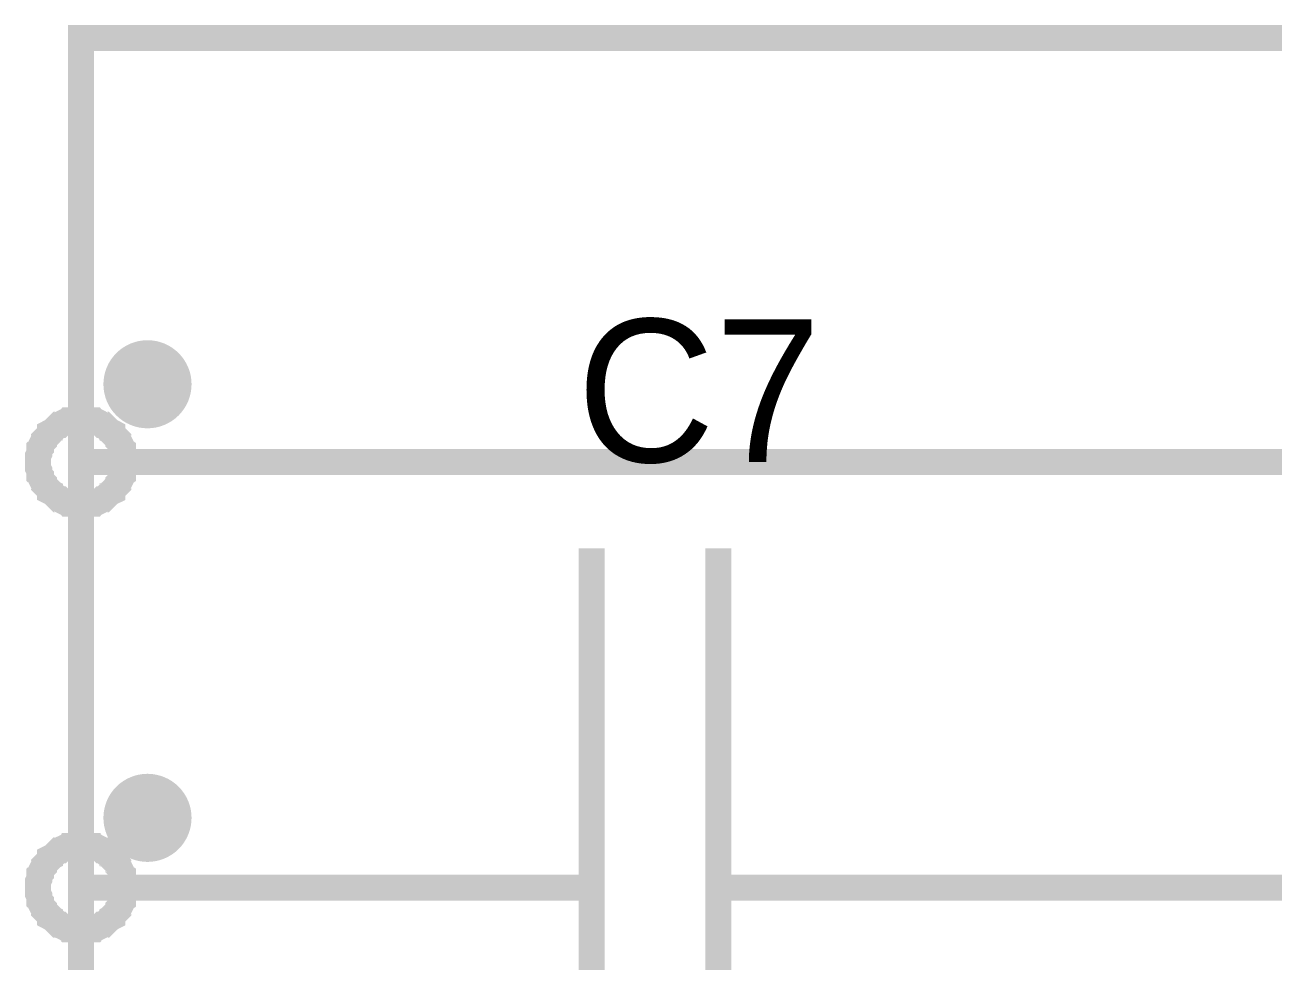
# Model space of a CAD drawing. Extents: x 7 to 406, y 3 to 288.
# Drawn here: x 35.09 to 49.47, y 126.85 to 137.64 of the extents above; entities that cross this region are included whole.
import ezdxf

# ---------------------------------------------------------------- set-up
doc = ezdxf.new("R2010")
doc.units = 0
doc.layers.add('SHEET', color=255, linetype='CONTINUOUS')

msp = doc.modelspace()

# ---------------------------------------------------------------- linework, layer by layer
at = {"layer": 'SHEET', "const_width": 0.3}
for points in [[(57.765, 137.493), (35.736, 137.493), (35.736, 132.603), (35.736, 127.696), (38.687, 127.696)], [(35.239, 132.603), (35.239, 132.62), (35.239, 132.655), (35.239, 132.672), (35.256, 132.706), (35.256, 132.723), (35.256, 132.758), (35.273, 132.775), (35.273, 132.792), (35.29, 132.826), (35.307, 132.843), (35.307, 132.861), (35.324, 132.878), (35.342, 132.895), (35.359, 132.912), (35.376, 132.929), (35.376, 132.946), (35.41, 132.964), (35.427, 132.981), (35.445, 132.998), (35.462, 133.015), (35.479, 133.032), (35.496, 133.032), (35.513, 133.049), (35.548, 133.067), (35.565, 133.067), (35.582, 133.084), (35.616, 133.084), (35.633, 133.084), (35.668, 133.101), (35.685, 133.101), (35.719, 133.101), (35.736, 133.101)], [(35.239, 132.603), (35.239, 132.62), (35.239, 132.655), (35.239, 132.672), (35.256, 132.706), (35.256, 132.723), (35.256, 132.758), (35.273, 132.775), (35.273, 132.792), (35.29, 132.826), (35.307, 132.843), (35.307, 132.861), (35.324, 132.878), (35.342, 132.895), (35.359, 132.912), (35.376, 132.929), (35.376, 132.946), (35.41, 132.964), (35.427, 132.981), (35.445, 132.998), (35.462, 133.015), (35.479, 133.032), (35.496, 133.032), (35.513, 133.049), (35.548, 133.067), (35.565, 133.067), (35.582, 133.084), (35.616, 133.084), (35.633, 133.084), (35.668, 133.101), (35.685, 133.101), (35.719, 133.101), (35.736, 133.101)], [(35.239, 132.603), (35.239, 132.62), (35.239, 132.655), (35.239, 132.672), (35.256, 132.706), (35.256, 132.723), (35.256, 132.758), (35.273, 132.775), (35.273, 132.792), (35.29, 132.826), (35.307, 132.843), (35.307, 132.861), (35.324, 132.878), (35.342, 132.895), (35.359, 132.912), (35.376, 132.929), (35.376, 132.946), (35.41, 132.964), (35.427, 132.981), (35.445, 132.998), (35.462, 133.015), (35.479, 133.032), (35.496, 133.032), (35.513, 133.049), (35.548, 133.067), (35.565, 133.067), (35.582, 133.084), (35.616, 133.084), (35.633, 133.084), (35.668, 133.101), (35.685, 133.101), (35.719, 133.101), (35.736, 133.101)], [(35.239, 132.603), (35.239, 132.62), (35.239, 132.655), (35.239, 132.672), (35.256, 132.706), (35.256, 132.723), (35.256, 132.758), (35.273, 132.775), (35.273, 132.792), (35.29, 132.826), (35.307, 132.843), (35.307, 132.861), (35.324, 132.878), (35.342, 132.895), (35.359, 132.912), (35.376, 132.929), (35.376, 132.946), (35.41, 132.964), (35.427, 132.981), (35.445, 132.998), (35.462, 133.015), (35.479, 133.032), (35.496, 133.032), (35.513, 133.049), (35.548, 133.067), (35.565, 133.067), (35.582, 133.084), (35.616, 133.084), (35.633, 133.084), (35.668, 133.101), (35.685, 133.101), (35.719, 133.101), (35.736, 133.101)], [(35.239, 132.603), (35.239, 132.62), (35.239, 132.655), (35.239, 132.672), (35.256, 132.706), (35.256, 132.723), (35.256, 132.758), (35.273, 132.775), (35.273, 132.792), (35.29, 132.826), (35.307, 132.843), (35.307, 132.861), (35.324, 132.878), (35.342, 132.895), (35.359, 132.912), (35.376, 132.929), (35.376, 132.946), (35.41, 132.964), (35.427, 132.981), (35.445, 132.998), (35.462, 133.015), (35.479, 133.032), (35.496, 133.032), (35.513, 133.049), (35.548, 133.067), (35.565, 133.067), (35.582, 133.084), (35.616, 133.084), (35.633, 133.084), (35.668, 133.101), (35.685, 133.101), (35.719, 133.101), (35.736, 133.101)], [(35.239, 132.603), (35.239, 132.62), (35.239, 132.655), (35.239, 132.672), (35.256, 132.706), (35.256, 132.723), (35.256, 132.758), (35.273, 132.775), (35.273, 132.792), (35.29, 132.826), (35.307, 132.843), (35.307, 132.861), (35.324, 132.878), (35.342, 132.895), (35.359, 132.912), (35.376, 132.929), (35.376, 132.946), (35.41, 132.964), (35.427, 132.981), (35.445, 132.998), (35.462, 133.015), (35.479, 133.032), (35.496, 133.032), (35.513, 133.049), (35.548, 133.067), (35.565, 133.067), (35.582, 133.084), (35.616, 133.084), (35.633, 133.084), (35.668, 133.101), (35.685, 133.101), (35.719, 133.101), (35.736, 133.101)], [(35.239, 132.603), (35.239, 132.62), (35.239, 132.655), (35.239, 132.672), (35.256, 132.706), (35.256, 132.723), (35.256, 132.758), (35.273, 132.775), (35.273, 132.792), (35.29, 132.826), (35.307, 132.843), (35.307, 132.861), (35.324, 132.878), (35.342, 132.895), (35.359, 132.912), (35.376, 132.929), (35.376, 132.946), (35.41, 132.964), (35.427, 132.981), (35.445, 132.998), (35.462, 133.015), (35.479, 133.032), (35.496, 133.032), (35.513, 133.049), (35.548, 133.067), (35.565, 133.067), (35.582, 133.084), (35.616, 133.084), (35.633, 133.084), (35.668, 133.101), (35.685, 133.101), (35.719, 133.101), (35.736, 133.101)], [(35.239, 132.603), (35.239, 132.62), (35.239, 132.655), (35.239, 132.672), (35.256, 132.706), (35.256, 132.723), (35.256, 132.758), (35.273, 132.775), (35.273, 132.792), (35.29, 132.826), (35.307, 132.843), (35.307, 132.861), (35.324, 132.878), (35.342, 132.895), (35.359, 132.912), (35.376, 132.929), (35.376, 132.946), (35.41, 132.964), (35.427, 132.981), (35.445, 132.998), (35.462, 133.015), (35.479, 133.032), (35.496, 133.032), (35.513, 133.049), (35.548, 133.067), (35.565, 133.067), (35.582, 133.084), (35.616, 133.084), (35.633, 133.084), (35.668, 133.101), (35.685, 133.101), (35.719, 133.101), (35.736, 133.101)], [(35.736, 133.101), (35.736, 133.101)], [(35.736, 133.101), (35.753, 133.101), (35.788, 133.101), (35.805, 133.101), (35.839, 133.084), (35.856, 133.084), (35.891, 133.084), (35.908, 133.067), (35.925, 133.067), (35.959, 133.049), (35.976, 133.032), (35.994, 133.032), (36.011, 133.015), (36.028, 132.998), (36.045, 132.981), (36.062, 132.964), (36.097, 132.946), (36.097, 132.929), (36.114, 132.912), (36.131, 132.895), (36.148, 132.878), (36.165, 132.861), (36.165, 132.843), (36.182, 132.826), (36.199, 132.792), (36.199, 132.775), (36.217, 132.758), (36.217, 132.723), (36.217, 132.706), (36.234, 132.672), (36.234, 132.655), (36.234, 132.62), (36.234, 132.603)], [(35.736, 133.101), (35.736, 133.101)], [(35.736, 133.101), (35.753, 133.101), (35.788, 133.101), (35.805, 133.101), (35.839, 133.084), (35.856, 133.084), (35.891, 133.084), (35.908, 133.067), (35.925, 133.067), (35.959, 133.049), (35.976, 133.032), (35.994, 133.032), (36.011, 133.015), (36.028, 132.998), (36.045, 132.981), (36.062, 132.964), (36.097, 132.946), (36.097, 132.929), (36.114, 132.912), (36.131, 132.895), (36.148, 132.878), (36.165, 132.861), (36.165, 132.843), (36.182, 132.826), (36.199, 132.792), (36.199, 132.775), (36.217, 132.758), (36.217, 132.723), (36.217, 132.706), (36.234, 132.672), (36.234, 132.655), (36.234, 132.62), (36.234, 132.603)], [(35.736, 133.101), (35.736, 133.101)], [(35.736, 133.101), (35.753, 133.101), (35.788, 133.101), (35.805, 133.101), (35.839, 133.084), (35.856, 133.084), (35.891, 133.084), (35.908, 133.067), (35.925, 133.067), (35.959, 133.049), (35.976, 133.032), (35.994, 133.032), (36.011, 133.015), (36.028, 132.998), (36.045, 132.981), (36.062, 132.964), (36.097, 132.946), (36.097, 132.929), (36.114, 132.912), (36.131, 132.895), (36.148, 132.878), (36.165, 132.861), (36.165, 132.843), (36.182, 132.826), (36.199, 132.792), (36.199, 132.775), (36.217, 132.758), (36.217, 132.723), (36.217, 132.706), (36.234, 132.672), (36.234, 132.655), (36.234, 132.62), (36.234, 132.603)], [(35.736, 133.101), (35.736, 133.101)], [(35.736, 133.101), (35.753, 133.101), (35.788, 133.101), (35.805, 133.101), (35.839, 133.084), (35.856, 133.084), (35.891, 133.084), (35.908, 133.067), (35.925, 133.067), (35.959, 133.049), (35.976, 133.032), (35.994, 133.032), (36.011, 133.015), (36.028, 132.998), (36.045, 132.981), (36.062, 132.964), (36.097, 132.946), (36.097, 132.929), (36.114, 132.912), (36.131, 132.895), (36.148, 132.878), (36.165, 132.861), (36.165, 132.843), (36.182, 132.826), (36.199, 132.792), (36.199, 132.775), (36.217, 132.758), (36.217, 132.723), (36.217, 132.706), (36.234, 132.672), (36.234, 132.655), (36.234, 132.62), (36.234, 132.603)], [(35.736, 133.101), (35.736, 133.101)], [(35.736, 133.101), (35.753, 133.101), (35.788, 133.101), (35.805, 133.101), (35.839, 133.084), (35.856, 133.084), (35.891, 133.084), (35.908, 133.067), (35.925, 133.067), (35.959, 133.049), (35.976, 133.032), (35.994, 133.032), (36.011, 133.015), (36.028, 132.998), (36.045, 132.981), (36.062, 132.964), (36.097, 132.946), (36.097, 132.929), (36.114, 132.912), (36.131, 132.895), (36.148, 132.878), (36.165, 132.861), (36.165, 132.843), (36.182, 132.826), (36.199, 132.792), (36.199, 132.775), (36.217, 132.758), (36.217, 132.723), (36.217, 132.706), (36.234, 132.672), (36.234, 132.655), (36.234, 132.62), (36.234, 132.603)], [(35.736, 133.101), (35.736, 133.101)], [(35.736, 133.101), (35.753, 133.101), (35.788, 133.101), (35.805, 133.101), (35.839, 133.084), (35.856, 133.084), (35.891, 133.084), (35.908, 133.067), (35.925, 133.067), (35.959, 133.049), (35.976, 133.032), (35.994, 133.032), (36.011, 133.015), (36.028, 132.998), (36.045, 132.981), (36.062, 132.964), (36.097, 132.946), (36.097, 132.929), (36.114, 132.912), (36.131, 132.895), (36.148, 132.878), (36.165, 132.861), (36.165, 132.843), (36.182, 132.826), (36.199, 132.792), (36.199, 132.775), (36.217, 132.758), (36.217, 132.723), (36.217, 132.706), (36.234, 132.672), (36.234, 132.655), (36.234, 132.62), (36.234, 132.603)], [(35.736, 133.101), (35.736, 133.101)], [(35.736, 133.101), (35.753, 133.101), (35.788, 133.101), (35.805, 133.101), (35.839, 133.084), (35.856, 133.084), (35.891, 133.084), (35.908, 133.067), (35.925, 133.067), (35.959, 133.049), (35.976, 133.032), (35.994, 133.032), (36.011, 133.015), (36.028, 132.998), (36.045, 132.981), (36.062, 132.964), (36.097, 132.946), (36.097, 132.929), (36.114, 132.912), (36.131, 132.895), (36.148, 132.878), (36.165, 132.861), (36.165, 132.843), (36.182, 132.826), (36.199, 132.792), (36.199, 132.775), (36.217, 132.758), (36.217, 132.723), (36.217, 132.706), (36.234, 132.672), (36.234, 132.655), (36.234, 132.62), (36.234, 132.603)], [(35.736, 133.101), (35.736, 133.101)], [(35.736, 133.101), (35.753, 133.101), (35.788, 133.101), (35.805, 133.101), (35.839, 133.084), (35.856, 133.084), (35.891, 133.084), (35.908, 133.067), (35.925, 133.067), (35.959, 133.049), (35.976, 133.032), (35.994, 133.032), (36.011, 133.015), (36.028, 132.998), (36.045, 132.981), (36.062, 132.964), (36.097, 132.946), (36.097, 132.929), (36.114, 132.912), (36.131, 132.895), (36.148, 132.878), (36.165, 132.861), (36.165, 132.843), (36.182, 132.826), (36.199, 132.792), (36.199, 132.775), (36.217, 132.758), (36.217, 132.723), (36.217, 132.706), (36.234, 132.672), (36.234, 132.655), (36.234, 132.62), (36.234, 132.603)], [(35.736, 132.106), (35.719, 132.106), (35.685, 132.106), (35.668, 132.106), (35.633, 132.123), (35.616, 132.123), (35.582, 132.123), (35.565, 132.14), (35.548, 132.14), (35.513, 132.157), (35.496, 132.174), (35.479, 132.174), (35.462, 132.191), (35.445, 132.209), (35.427, 132.226), (35.41, 132.243), (35.376, 132.26), (35.376, 132.277), (35.359, 132.294), (35.342, 132.312), (35.324, 132.329), (35.307, 132.346), (35.307, 132.363), (35.29, 132.38), (35.273, 132.414), (35.273, 132.432), (35.256, 132.449), (35.256, 132.483), (35.256, 132.5), (35.239, 132.535), (35.239, 132.552), (35.239, 132.586), (35.239, 132.603)], [(35.239, 132.603), (35.239, 132.603)], [(35.736, 132.106), (35.719, 132.106), (35.685, 132.106), (35.668, 132.106), (35.633, 132.123), (35.616, 132.123), (35.582, 132.123), (35.565, 132.14), (35.548, 132.14), (35.513, 132.157), (35.496, 132.174), (35.479, 132.174), (35.462, 132.191), (35.445, 132.209), (35.427, 132.226), (35.41, 132.243), (35.376, 132.26), (35.376, 132.277), (35.359, 132.294), (35.342, 132.312), (35.324, 132.329), (35.307, 132.346), (35.307, 132.363), (35.29, 132.38), (35.273, 132.414), (35.273, 132.432), (35.256, 132.449), (35.256, 132.483), (35.256, 132.5), (35.239, 132.535), (35.239, 132.552), (35.239, 132.586), (35.239, 132.603)], [(35.239, 132.603), (35.239, 132.603)], [(35.736, 132.106), (35.719, 132.106), (35.685, 132.106), (35.668, 132.106), (35.633, 132.123), (35.616, 132.123), (35.582, 132.123), (35.565, 132.14), (35.548, 132.14), (35.513, 132.157), (35.496, 132.174), (35.479, 132.174), (35.462, 132.191), (35.445, 132.209), (35.427, 132.226), (35.41, 132.243), (35.376, 132.26), (35.376, 132.277), (35.359, 132.294), (35.342, 132.312), (35.324, 132.329), (35.307, 132.346), (35.307, 132.363), (35.29, 132.38), (35.273, 132.414), (35.273, 132.432), (35.256, 132.449), (35.256, 132.483), (35.256, 132.5), (35.239, 132.535), (35.239, 132.552), (35.239, 132.586), (35.239, 132.603)], [(35.239, 132.603), (35.239, 132.603)], [(35.736, 132.106), (35.719, 132.106), (35.685, 132.106), (35.668, 132.106), (35.633, 132.123), (35.616, 132.123), (35.582, 132.123), (35.565, 132.14), (35.548, 132.14), (35.513, 132.157), (35.496, 132.174), (35.479, 132.174), (35.462, 132.191), (35.445, 132.209), (35.427, 132.226), (35.41, 132.243), (35.376, 132.26), (35.376, 132.277), (35.359, 132.294), (35.342, 132.312), (35.324, 132.329), (35.307, 132.346), (35.307, 132.363), (35.29, 132.38), (35.273, 132.414), (35.273, 132.432), (35.256, 132.449), (35.256, 132.483), (35.256, 132.5), (35.239, 132.535), (35.239, 132.552), (35.239, 132.586), (35.239, 132.603)], [(35.239, 132.603), (35.239, 132.603)], [(35.736, 132.106), (35.719, 132.106), (35.685, 132.106), (35.668, 132.106), (35.633, 132.123), (35.616, 132.123), (35.582, 132.123), (35.565, 132.14), (35.548, 132.14), (35.513, 132.157), (35.496, 132.174), (35.479, 132.174), (35.462, 132.191), (35.445, 132.209), (35.427, 132.226), (35.41, 132.243), (35.376, 132.26), (35.376, 132.277), (35.359, 132.294), (35.342, 132.312), (35.324, 132.329), (35.307, 132.346), (35.307, 132.363), (35.29, 132.38), (35.273, 132.414), (35.273, 132.432), (35.256, 132.449), (35.256, 132.483), (35.256, 132.5), (35.239, 132.535), (35.239, 132.552), (35.239, 132.586), (35.239, 132.603)], [(35.239, 132.603), (35.239, 132.603)], [(35.736, 132.106), (35.719, 132.106), (35.685, 132.106), (35.668, 132.106), (35.633, 132.123), (35.616, 132.123), (35.582, 132.123), (35.565, 132.14), (35.548, 132.14), (35.513, 132.157), (35.496, 132.174), (35.479, 132.174), (35.462, 132.191), (35.445, 132.209), (35.427, 132.226), (35.41, 132.243), (35.376, 132.26), (35.376, 132.277), (35.359, 132.294), (35.342, 132.312), (35.324, 132.329), (35.307, 132.346), (35.307, 132.363), (35.29, 132.38), (35.273, 132.414), (35.273, 132.432), (35.256, 132.449), (35.256, 132.483), (35.256, 132.5), (35.239, 132.535), (35.239, 132.552), (35.239, 132.586), (35.239, 132.603)], [(35.239, 132.603), (35.239, 132.603)], [(35.736, 132.106), (35.719, 132.106), (35.685, 132.106), (35.668, 132.106), (35.633, 132.123), (35.616, 132.123), (35.582, 132.123), (35.565, 132.14), (35.548, 132.14), (35.513, 132.157), (35.496, 132.174), (35.479, 132.174), (35.462, 132.191), (35.445, 132.209), (35.427, 132.226), (35.41, 132.243), (35.376, 132.26), (35.376, 132.277), (35.359, 132.294), (35.342, 132.312), (35.324, 132.329), (35.307, 132.346), (35.307, 132.363), (35.29, 132.38), (35.273, 132.414), (35.273, 132.432), (35.256, 132.449), (35.256, 132.483), (35.256, 132.5), (35.239, 132.535), (35.239, 132.552), (35.239, 132.586), (35.239, 132.603)], [(35.239, 132.603), (35.239, 132.603)], [(35.736, 132.106), (35.719, 132.106), (35.685, 132.106), (35.668, 132.106), (35.633, 132.123), (35.616, 132.123), (35.582, 132.123), (35.565, 132.14), (35.548, 132.14), (35.513, 132.157), (35.496, 132.174), (35.479, 132.174), (35.462, 132.191), (35.445, 132.209), (35.427, 132.226), (35.41, 132.243), (35.376, 132.26), (35.376, 132.277), (35.359, 132.294), (35.342, 132.312), (35.324, 132.329), (35.307, 132.346), (35.307, 132.363), (35.29, 132.38), (35.273, 132.414), (35.273, 132.432), (35.256, 132.449), (35.256, 132.483), (35.256, 132.5), (35.239, 132.535), (35.239, 132.552), (35.239, 132.586), (35.239, 132.603)], [(35.239, 132.603), (35.239, 132.603)], [(48.466, 132.603), (35.736, 132.603)], [(36.234, 132.603), (36.234, 132.586), (36.234, 132.552), (36.234, 132.535), (36.217, 132.5), (36.217, 132.483), (36.217, 132.449), (36.199, 132.432), (36.199, 132.414), (36.182, 132.38), (36.165, 132.363), (36.165, 132.346), (36.148, 132.329), (36.131, 132.312), (36.114, 132.294), (36.097, 132.277), (36.097, 132.26), (36.062, 132.243), (36.045, 132.226), (36.028, 132.209), (36.011, 132.191), (35.994, 132.174), (35.976, 132.174), (35.959, 132.157), (35.925, 132.14), (35.908, 132.14), (35.891, 132.123), (35.856, 132.123), (35.839, 132.123), (35.805, 132.106), (35.788, 132.106), (35.753, 132.106), (35.736, 132.106)], [(36.234, 132.603), (36.234, 132.586), (36.234, 132.552), (36.234, 132.535), (36.217, 132.5), (36.217, 132.483), (36.217, 132.449), (36.199, 132.432), (36.199, 132.414), (36.182, 132.38), (36.165, 132.363), (36.165, 132.346), (36.148, 132.329), (36.131, 132.312), (36.114, 132.294), (36.097, 132.277), (36.097, 132.26), (36.062, 132.243), (36.045, 132.226), (36.028, 132.209), (36.011, 132.191), (35.994, 132.174), (35.976, 132.174), (35.959, 132.157), (35.925, 132.14), (35.908, 132.14), (35.891, 132.123), (35.856, 132.123), (35.839, 132.123), (35.805, 132.106), (35.788, 132.106), (35.753, 132.106), (35.736, 132.106)], [(36.234, 132.603), (36.234, 132.586), (36.234, 132.552), (36.234, 132.535), (36.217, 132.5), (36.217, 132.483), (36.217, 132.449), (36.199, 132.432), (36.199, 132.414), (36.182, 132.38), (36.165, 132.363), (36.165, 132.346), (36.148, 132.329), (36.131, 132.312), (36.114, 132.294), (36.097, 132.277), (36.097, 132.26), (36.062, 132.243), (36.045, 132.226), (36.028, 132.209), (36.011, 132.191), (35.994, 132.174), (35.976, 132.174), (35.959, 132.157), (35.925, 132.14), (35.908, 132.14), (35.891, 132.123), (35.856, 132.123), (35.839, 132.123), (35.805, 132.106), (35.788, 132.106), (35.753, 132.106), (35.736, 132.106)], [(36.234, 132.603), (36.234, 132.586), (36.234, 132.552), (36.234, 132.535), (36.217, 132.5), (36.217, 132.483), (36.217, 132.449), (36.199, 132.432), (36.199, 132.414), (36.182, 132.38), (36.165, 132.363), (36.165, 132.346), (36.148, 132.329), (36.131, 132.312), (36.114, 132.294), (36.097, 132.277), (36.097, 132.26), (36.062, 132.243), (36.045, 132.226), (36.028, 132.209), (36.011, 132.191), (35.994, 132.174), (35.976, 132.174), (35.959, 132.157), (35.925, 132.14), (35.908, 132.14), (35.891, 132.123), (35.856, 132.123), (35.839, 132.123), (35.805, 132.106), (35.788, 132.106), (35.753, 132.106), (35.736, 132.106)], [(36.234, 132.603), (36.234, 132.586), (36.234, 132.552), (36.234, 132.535), (36.217, 132.5), (36.217, 132.483), (36.217, 132.449), (36.199, 132.432), (36.199, 132.414), (36.182, 132.38), (36.165, 132.363), (36.165, 132.346), (36.148, 132.329), (36.131, 132.312), (36.114, 132.294), (36.097, 132.277), (36.097, 132.26), (36.062, 132.243), (36.045, 132.226), (36.028, 132.209), (36.011, 132.191), (35.994, 132.174), (35.976, 132.174), (35.959, 132.157), (35.925, 132.14), (35.908, 132.14), (35.891, 132.123), (35.856, 132.123), (35.839, 132.123), (35.805, 132.106), (35.788, 132.106), (35.753, 132.106), (35.736, 132.106)], [(36.234, 132.603), (36.234, 132.586), (36.234, 132.552), (36.234, 132.535), (36.217, 132.5), (36.217, 132.483), (36.217, 132.449), (36.199, 132.432), (36.199, 132.414), (36.182, 132.38), (36.165, 132.363), (36.165, 132.346), (36.148, 132.329), (36.131, 132.312), (36.114, 132.294), (36.097, 132.277), (36.097, 132.26), (36.062, 132.243), (36.045, 132.226), (36.028, 132.209), (36.011, 132.191), (35.994, 132.174), (35.976, 132.174), (35.959, 132.157), (35.925, 132.14), (35.908, 132.14), (35.891, 132.123), (35.856, 132.123), (35.839, 132.123), (35.805, 132.106), (35.788, 132.106), (35.753, 132.106), (35.736, 132.106)], [(36.234, 132.603), (36.234, 132.586), (36.234, 132.552), (36.234, 132.535), (36.217, 132.5), (36.217, 132.483), (36.217, 132.449), (36.199, 132.432), (36.199, 132.414), (36.182, 132.38), (36.165, 132.363), (36.165, 132.346), (36.148, 132.329), (36.131, 132.312), (36.114, 132.294), (36.097, 132.277), (36.097, 132.26), (36.062, 132.243), (36.045, 132.226), (36.028, 132.209), (36.011, 132.191), (35.994, 132.174), (35.976, 132.174), (35.959, 132.157), (35.925, 132.14), (35.908, 132.14), (35.891, 132.123), (35.856, 132.123), (35.839, 132.123), (35.805, 132.106), (35.788, 132.106), (35.753, 132.106), (35.736, 132.106)], [(36.234, 132.603), (36.234, 132.586), (36.234, 132.552), (36.234, 132.535), (36.217, 132.5), (36.217, 132.483), (36.217, 132.449), (36.199, 132.432), (36.199, 132.414), (36.182, 132.38), (36.165, 132.363), (36.165, 132.346), (36.148, 132.329), (36.131, 132.312), (36.114, 132.294), (36.097, 132.277), (36.097, 132.26), (36.062, 132.243), (36.045, 132.226), (36.028, 132.209), (36.011, 132.191), (35.994, 132.174), (35.976, 132.174), (35.959, 132.157), (35.925, 132.14), (35.908, 132.14), (35.891, 132.123), (35.856, 132.123), (35.839, 132.123), (35.805, 132.106), (35.788, 132.106), (35.753, 132.106), (35.736, 132.106)], [(36.234, 132.603), (36.234, 132.603), (36.234, 132.603), (36.234, 132.603), (36.234, 132.603), (36.234, 132.603), (36.234, 132.603), (36.234, 132.603), (36.234, 132.603), (36.234, 132.603), (36.234, 132.603), (36.234, 132.603), (36.234, 132.603), (36.234, 132.603), (36.234, 132.603), (36.234, 132.603), (36.234, 132.603), (36.234, 132.603), (36.234, 132.603), (36.234, 132.603), (36.234, 132.603), (36.234, 132.603), (36.234, 132.603), (36.234, 132.603), (36.234, 132.603), (36.234, 132.603), (36.234, 132.603), (36.234, 132.603), (36.234, 132.603), (36.234, 132.603), (36.234, 132.603), (36.234, 132.603), (36.234, 132.603)], [(36.234, 132.603), (36.234, 132.603)], [(36.234, 132.603), (36.234, 132.603), (36.234, 132.603), (36.234, 132.603), (36.234, 132.603), (36.234, 132.603), (36.234, 132.603), (36.234, 132.603), (36.234, 132.603), (36.234, 132.603), (36.234, 132.603), (36.234, 132.603), (36.234, 132.603), (36.234, 132.603), (36.234, 132.603), (36.234, 132.603), (36.234, 132.603), (36.234, 132.603), (36.234, 132.603), (36.234, 132.603), (36.234, 132.603), (36.234, 132.603), (36.234, 132.603), (36.234, 132.603), (36.234, 132.603), (36.234, 132.603), (36.234, 132.603), (36.234, 132.603), (36.234, 132.603), (36.234, 132.603), (36.234, 132.603), (36.234, 132.603), (36.234, 132.603)], [(36.234, 132.603), (36.234, 132.603)], [(36.234, 132.603), (36.234, 132.603), (36.234, 132.603), (36.234, 132.603), (36.234, 132.603), (36.234, 132.603), (36.234, 132.603), (36.234, 132.603), (36.234, 132.603), (36.234, 132.603), (36.234, 132.603), (36.234, 132.603), (36.234, 132.603), (36.234, 132.603), (36.234, 132.603), (36.234, 132.603), (36.234, 132.603), (36.234, 132.603), (36.234, 132.603), (36.234, 132.603), (36.234, 132.603), (36.234, 132.603), (36.234, 132.603), (36.234, 132.603), (36.234, 132.603), (36.234, 132.603), (36.234, 132.603), (36.234, 132.603), (36.234, 132.603), (36.234, 132.603), (36.234, 132.603), (36.234, 132.603), (36.234, 132.603)], [(36.234, 132.603), (36.234, 132.603)], [(36.234, 132.603), (36.234, 132.603), (36.234, 132.603), (36.234, 132.603), (36.234, 132.603), (36.234, 132.603), (36.234, 132.603), (36.234, 132.603), (36.234, 132.603), (36.234, 132.603), (36.234, 132.603), (36.234, 132.603), (36.234, 132.603), (36.234, 132.603), (36.234, 132.603), (36.234, 132.603), (36.234, 132.603), (36.234, 132.603), (36.234, 132.603), (36.234, 132.603), (36.234, 132.603), (36.234, 132.603), (36.234, 132.603), (36.234, 132.603), (36.234, 132.603), (36.234, 132.603), (36.234, 132.603), (36.234, 132.603), (36.234, 132.603), (36.234, 132.603), (36.234, 132.603), (36.234, 132.603), (36.234, 132.603)], [(36.234, 132.603), (36.234, 132.603)], [(36.234, 132.603), (36.234, 132.603), (36.234, 132.603), (36.234, 132.603), (36.234, 132.603), (36.234, 132.603), (36.234, 132.603), (36.234, 132.603), (36.234, 132.603), (36.234, 132.603), (36.234, 132.603), (36.234, 132.603), (36.234, 132.603), (36.234, 132.603), (36.234, 132.603), (36.234, 132.603), (36.234, 132.603), (36.234, 132.603), (36.234, 132.603), (36.234, 132.603), (36.234, 132.603), (36.234, 132.603), (36.234, 132.603), (36.234, 132.603), (36.234, 132.603), (36.234, 132.603), (36.234, 132.603), (36.234, 132.603), (36.234, 132.603), (36.234, 132.603), (36.234, 132.603), (36.234, 132.603), (36.234, 132.603)], [(36.234, 132.603), (36.234, 132.603)], [(36.234, 132.603), (36.234, 132.603), (36.234, 132.603), (36.234, 132.603), (36.234, 132.603), (36.234, 132.603), (36.234, 132.603), (36.234, 132.603), (36.234, 132.603), (36.234, 132.603), (36.234, 132.603), (36.234, 132.603), (36.234, 132.603), (36.234, 132.603), (36.234, 132.603), (36.234, 132.603), (36.234, 132.603), (36.234, 132.603), (36.234, 132.603), (36.234, 132.603), (36.234, 132.603), (36.234, 132.603), (36.234, 132.603), (36.234, 132.603), (36.234, 132.603), (36.234, 132.603), (36.234, 132.603), (36.234, 132.603), (36.234, 132.603), (36.234, 132.603), (36.234, 132.603), (36.234, 132.603), (36.234, 132.603)], [(36.234, 132.603), (36.234, 132.603)], [(36.234, 132.603), (36.234, 132.603), (36.234, 132.603), (36.234, 132.603), (36.234, 132.603), (36.234, 132.603), (36.234, 132.603), (36.234, 132.603), (36.234, 132.603), (36.234, 132.603), (36.234, 132.603), (36.234, 132.603), (36.234, 132.603), (36.234, 132.603), (36.234, 132.603), (36.234, 132.603), (36.234, 132.603), (36.234, 132.603), (36.234, 132.603), (36.234, 132.603), (36.234, 132.603), (36.234, 132.603), (36.234, 132.603), (36.234, 132.603), (36.234, 132.603), (36.234, 132.603), (36.234, 132.603), (36.234, 132.603), (36.234, 132.603), (36.234, 132.603), (36.234, 132.603), (36.234, 132.603), (36.234, 132.603)], [(36.234, 132.603), (36.234, 132.603)], [(36.234, 132.603), (36.234, 132.603), (36.234, 132.603), (36.234, 132.603), (36.234, 132.603), (36.234, 132.603), (36.234, 132.603), (36.234, 132.603), (36.234, 132.603), (36.234, 132.603), (36.234, 132.603), (36.234, 132.603), (36.234, 132.603), (36.234, 132.603), (36.234, 132.603), (36.234, 132.603), (36.234, 132.603), (36.234, 132.603), (36.234, 132.603), (36.234, 132.603), (36.234, 132.603), (36.234, 132.603), (36.234, 132.603), (36.234, 132.603), (36.234, 132.603), (36.234, 132.603), (36.234, 132.603), (36.234, 132.603), (36.234, 132.603), (36.234, 132.603), (36.234, 132.603), (36.234, 132.603), (36.234, 132.603)], [(36.234, 132.603), (36.234, 132.603)], [(51.4, 132.603), (48.466, 132.603)], [(41.621, 127.696), (41.621, 131.608)], [(43.079, 127.696), (43.079, 131.608)], [(35.239, 127.696), (35.239, 127.713), (35.239, 127.747), (35.239, 127.764), (35.256, 127.799), (35.256, 127.816), (35.256, 127.85), (35.273, 127.867), (35.273, 127.885), (35.29, 127.919), (35.307, 127.936), (35.307, 127.953), (35.324, 127.97), (35.342, 127.988), (35.359, 128.005), (35.376, 128.022), (35.376, 128.039), (35.41, 128.056), (35.427, 128.073), (35.445, 128.09), (35.462, 128.108), (35.479, 128.125), (35.496, 128.125), (35.513, 128.142), (35.548, 128.159), (35.565, 128.159), (35.582, 128.176), (35.616, 128.176), (35.633, 128.176), (35.668, 128.193), (35.685, 128.193), (35.719, 128.193), (35.736, 128.193)], [(35.239, 127.696), (35.239, 127.713), (35.239, 127.747), (35.239, 127.764), (35.256, 127.799), (35.256, 127.816), (35.256, 127.85), (35.273, 127.867), (35.273, 127.885), (35.29, 127.919), (35.307, 127.936), (35.307, 127.953), (35.324, 127.97), (35.342, 127.988), (35.359, 128.005), (35.376, 128.022), (35.376, 128.039), (35.41, 128.056), (35.427, 128.073), (35.445, 128.09), (35.462, 128.108), (35.479, 128.125), (35.496, 128.125), (35.513, 128.142), (35.548, 128.159), (35.565, 128.159), (35.582, 128.176), (35.616, 128.176), (35.633, 128.176), (35.668, 128.193), (35.685, 128.193), (35.719, 128.193), (35.736, 128.193)], [(35.239, 127.696), (35.239, 127.713), (35.239, 127.747), (35.239, 127.764), (35.256, 127.799), (35.256, 127.816), (35.256, 127.85), (35.273, 127.867), (35.273, 127.885), (35.29, 127.919), (35.307, 127.936), (35.307, 127.953), (35.324, 127.97), (35.342, 127.988), (35.359, 128.005), (35.376, 128.022), (35.376, 128.039), (35.41, 128.056), (35.427, 128.073), (35.445, 128.09), (35.462, 128.108), (35.479, 128.125), (35.496, 128.125), (35.513, 128.142), (35.548, 128.159), (35.565, 128.159), (35.582, 128.176), (35.616, 128.176), (35.633, 128.176), (35.668, 128.193), (35.685, 128.193), (35.719, 128.193), (35.736, 128.193)], [(35.239, 127.696), (35.239, 127.713), (35.239, 127.747), (35.239, 127.764), (35.256, 127.799), (35.256, 127.816), (35.256, 127.85), (35.273, 127.867), (35.273, 127.885), (35.29, 127.919), (35.307, 127.936), (35.307, 127.953), (35.324, 127.97), (35.342, 127.988), (35.359, 128.005), (35.376, 128.022), (35.376, 128.039), (35.41, 128.056), (35.427, 128.073), (35.445, 128.09), (35.462, 128.108), (35.479, 128.125), (35.496, 128.125), (35.513, 128.142), (35.548, 128.159), (35.565, 128.159), (35.582, 128.176), (35.616, 128.176), (35.633, 128.176), (35.668, 128.193), (35.685, 128.193), (35.719, 128.193), (35.736, 128.193)], [(35.239, 127.696), (35.239, 127.713), (35.239, 127.747), (35.239, 127.764), (35.256, 127.799), (35.256, 127.816), (35.256, 127.85), (35.273, 127.867), (35.273, 127.885), (35.29, 127.919), (35.307, 127.936), (35.307, 127.953), (35.324, 127.97), (35.342, 127.988), (35.359, 128.005), (35.376, 128.022), (35.376, 128.039), (35.41, 128.056), (35.427, 128.073), (35.445, 128.09), (35.462, 128.108), (35.479, 128.125), (35.496, 128.125), (35.513, 128.142), (35.548, 128.159), (35.565, 128.159), (35.582, 128.176), (35.616, 128.176), (35.633, 128.176), (35.668, 128.193), (35.685, 128.193), (35.719, 128.193), (35.736, 128.193)], [(35.239, 127.696), (35.239, 127.713), (35.239, 127.747), (35.239, 127.764), (35.256, 127.799), (35.256, 127.816), (35.256, 127.85), (35.273, 127.867), (35.273, 127.885), (35.29, 127.919), (35.307, 127.936), (35.307, 127.953), (35.324, 127.97), (35.342, 127.988), (35.359, 128.005), (35.376, 128.022), (35.376, 128.039), (35.41, 128.056), (35.427, 128.073), (35.445, 128.09), (35.462, 128.108), (35.479, 128.125), (35.496, 128.125), (35.513, 128.142), (35.548, 128.159), (35.565, 128.159), (35.582, 128.176), (35.616, 128.176), (35.633, 128.176), (35.668, 128.193), (35.685, 128.193), (35.719, 128.193), (35.736, 128.193)], [(35.239, 127.696), (35.239, 127.713), (35.239, 127.747), (35.239, 127.764), (35.256, 127.799), (35.256, 127.816), (35.256, 127.85), (35.273, 127.867), (35.273, 127.885), (35.29, 127.919), (35.307, 127.936), (35.307, 127.953), (35.324, 127.97), (35.342, 127.988), (35.359, 128.005), (35.376, 128.022), (35.376, 128.039), (35.41, 128.056), (35.427, 128.073), (35.445, 128.09), (35.462, 128.108), (35.479, 128.125), (35.496, 128.125), (35.513, 128.142), (35.548, 128.159), (35.565, 128.159), (35.582, 128.176), (35.616, 128.176), (35.633, 128.176), (35.668, 128.193), (35.685, 128.193), (35.719, 128.193), (35.736, 128.193)], [(35.239, 127.696), (35.239, 127.713), (35.239, 127.747), (35.239, 127.764), (35.256, 127.799), (35.256, 127.816), (35.256, 127.85), (35.273, 127.867), (35.273, 127.885), (35.29, 127.919), (35.307, 127.936), (35.307, 127.953), (35.324, 127.97), (35.342, 127.988), (35.359, 128.005), (35.376, 128.022), (35.376, 128.039), (35.41, 128.056), (35.427, 128.073), (35.445, 128.09), (35.462, 128.108), (35.479, 128.125), (35.496, 128.125), (35.513, 128.142), (35.548, 128.159), (35.565, 128.159), (35.582, 128.176), (35.616, 128.176), (35.633, 128.176), (35.668, 128.193), (35.685, 128.193), (35.719, 128.193), (35.736, 128.193)], [(35.736, 128.193), (35.736, 128.193)], [(35.736, 128.193), (35.753, 128.193), (35.788, 128.193), (35.805, 128.193), (35.839, 128.176), (35.856, 128.176), (35.891, 128.176), (35.908, 128.159), (35.925, 128.159), (35.959, 128.142), (35.976, 128.125), (35.994, 128.125), (36.011, 128.108), (36.028, 128.09), (36.045, 128.073), (36.062, 128.056), (36.097, 128.039), (36.097, 128.022), (36.114, 128.005), (36.131, 127.988), (36.148, 127.97), (36.165, 127.953), (36.165, 127.936), (36.182, 127.919), (36.199, 127.885), (36.199, 127.867), (36.217, 127.85), (36.217, 127.816), (36.217, 127.799), (36.234, 127.764), (36.234, 127.747), (36.234, 127.713), (36.234, 127.696)], [(35.736, 128.193), (35.736, 128.193)], [(35.736, 128.193), (35.753, 128.193), (35.788, 128.193), (35.805, 128.193), (35.839, 128.176), (35.856, 128.176), (35.891, 128.176), (35.908, 128.159), (35.925, 128.159), (35.959, 128.142), (35.976, 128.125), (35.994, 128.125), (36.011, 128.108), (36.028, 128.09), (36.045, 128.073), (36.062, 128.056), (36.097, 128.039), (36.097, 128.022), (36.114, 128.005), (36.131, 127.988), (36.148, 127.97), (36.165, 127.953), (36.165, 127.936), (36.182, 127.919), (36.199, 127.885), (36.199, 127.867), (36.217, 127.85), (36.217, 127.816), (36.217, 127.799), (36.234, 127.764), (36.234, 127.747), (36.234, 127.713), (36.234, 127.696)], [(35.736, 128.193), (35.736, 128.193)], [(35.736, 128.193), (35.753, 128.193), (35.788, 128.193), (35.805, 128.193), (35.839, 128.176), (35.856, 128.176), (35.891, 128.176), (35.908, 128.159), (35.925, 128.159), (35.959, 128.142), (35.976, 128.125), (35.994, 128.125), (36.011, 128.108), (36.028, 128.09), (36.045, 128.073), (36.062, 128.056), (36.097, 128.039), (36.097, 128.022), (36.114, 128.005), (36.131, 127.988), (36.148, 127.97), (36.165, 127.953), (36.165, 127.936), (36.182, 127.919), (36.199, 127.885), (36.199, 127.867), (36.217, 127.85), (36.217, 127.816), (36.217, 127.799), (36.234, 127.764), (36.234, 127.747), (36.234, 127.713), (36.234, 127.696)], [(35.736, 128.193), (35.736, 128.193)], [(35.736, 128.193), (35.753, 128.193), (35.788, 128.193), (35.805, 128.193), (35.839, 128.176), (35.856, 128.176), (35.891, 128.176), (35.908, 128.159), (35.925, 128.159), (35.959, 128.142), (35.976, 128.125), (35.994, 128.125), (36.011, 128.108), (36.028, 128.09), (36.045, 128.073), (36.062, 128.056), (36.097, 128.039), (36.097, 128.022), (36.114, 128.005), (36.131, 127.988), (36.148, 127.97), (36.165, 127.953), (36.165, 127.936), (36.182, 127.919), (36.199, 127.885), (36.199, 127.867), (36.217, 127.85), (36.217, 127.816), (36.217, 127.799), (36.234, 127.764), (36.234, 127.747), (36.234, 127.713), (36.234, 127.696)], [(35.736, 128.193), (35.736, 128.193)], [(35.736, 128.193), (35.753, 128.193), (35.788, 128.193), (35.805, 128.193), (35.839, 128.176), (35.856, 128.176), (35.891, 128.176), (35.908, 128.159), (35.925, 128.159), (35.959, 128.142), (35.976, 128.125), (35.994, 128.125), (36.011, 128.108), (36.028, 128.09), (36.045, 128.073), (36.062, 128.056), (36.097, 128.039), (36.097, 128.022), (36.114, 128.005), (36.131, 127.988), (36.148, 127.97), (36.165, 127.953), (36.165, 127.936), (36.182, 127.919), (36.199, 127.885), (36.199, 127.867), (36.217, 127.85), (36.217, 127.816), (36.217, 127.799), (36.234, 127.764), (36.234, 127.747), (36.234, 127.713), (36.234, 127.696)], [(35.736, 128.193), (35.736, 128.193)], [(35.736, 128.193), (35.753, 128.193), (35.788, 128.193), (35.805, 128.193), (35.839, 128.176), (35.856, 128.176), (35.891, 128.176), (35.908, 128.159), (35.925, 128.159), (35.959, 128.142), (35.976, 128.125), (35.994, 128.125), (36.011, 128.108), (36.028, 128.09), (36.045, 128.073), (36.062, 128.056), (36.097, 128.039), (36.097, 128.022), (36.114, 128.005), (36.131, 127.988), (36.148, 127.97), (36.165, 127.953), (36.165, 127.936), (36.182, 127.919), (36.199, 127.885), (36.199, 127.867), (36.217, 127.85), (36.217, 127.816), (36.217, 127.799), (36.234, 127.764), (36.234, 127.747), (36.234, 127.713), (36.234, 127.696)], [(35.736, 128.193), (35.736, 128.193)], [(35.736, 128.193), (35.753, 128.193), (35.788, 128.193), (35.805, 128.193), (35.839, 128.176), (35.856, 128.176), (35.891, 128.176), (35.908, 128.159), (35.925, 128.159), (35.959, 128.142), (35.976, 128.125), (35.994, 128.125), (36.011, 128.108), (36.028, 128.09), (36.045, 128.073), (36.062, 128.056), (36.097, 128.039), (36.097, 128.022), (36.114, 128.005), (36.131, 127.988), (36.148, 127.97), (36.165, 127.953), (36.165, 127.936), (36.182, 127.919), (36.199, 127.885), (36.199, 127.867), (36.217, 127.85), (36.217, 127.816), (36.217, 127.799), (36.234, 127.764), (36.234, 127.747), (36.234, 127.713), (36.234, 127.696)], [(35.736, 128.193), (35.736, 128.193)], [(35.736, 128.193), (35.753, 128.193), (35.788, 128.193), (35.805, 128.193), (35.839, 128.176), (35.856, 128.176), (35.891, 128.176), (35.908, 128.159), (35.925, 128.159), (35.959, 128.142), (35.976, 128.125), (35.994, 128.125), (36.011, 128.108), (36.028, 128.09), (36.045, 128.073), (36.062, 128.056), (36.097, 128.039), (36.097, 128.022), (36.114, 128.005), (36.131, 127.988), (36.148, 127.97), (36.165, 127.953), (36.165, 127.936), (36.182, 127.919), (36.199, 127.885), (36.199, 127.867), (36.217, 127.85), (36.217, 127.816), (36.217, 127.799), (36.234, 127.764), (36.234, 127.747), (36.234, 127.713), (36.234, 127.696)], [(35.736, 127.198), (35.719, 127.198), (35.685, 127.198), (35.668, 127.198), (35.633, 127.215), (35.616, 127.215), (35.582, 127.215), (35.565, 127.233), (35.548, 127.233), (35.513, 127.25), (35.496, 127.267), (35.479, 127.267), (35.462, 127.284), (35.445, 127.301), (35.427, 127.318), (35.41, 127.335), (35.376, 127.353), (35.376, 127.37), (35.359, 127.387), (35.342, 127.404), (35.324, 127.421), (35.307, 127.438), (35.307, 127.456), (35.29, 127.473), (35.273, 127.507), (35.273, 127.524), (35.256, 127.541), (35.256, 127.576), (35.256, 127.593), (35.239, 127.627), (35.239, 127.644), (35.239, 127.679), (35.239, 127.696)], [(35.239, 127.696), (35.239, 127.696)], [(35.736, 127.198), (35.719, 127.198), (35.685, 127.198), (35.668, 127.198), (35.633, 127.215), (35.616, 127.215), (35.582, 127.215), (35.565, 127.233), (35.548, 127.233), (35.513, 127.25), (35.496, 127.267), (35.479, 127.267), (35.462, 127.284), (35.445, 127.301), (35.427, 127.318), (35.41, 127.335), (35.376, 127.353), (35.376, 127.37), (35.359, 127.387), (35.342, 127.404), (35.324, 127.421), (35.307, 127.438), (35.307, 127.456), (35.29, 127.473), (35.273, 127.507), (35.273, 127.524), (35.256, 127.541), (35.256, 127.576), (35.256, 127.593), (35.239, 127.627), (35.239, 127.644), (35.239, 127.679), (35.239, 127.696)], [(35.239, 127.696), (35.239, 127.696)], [(35.736, 127.198), (35.719, 127.198), (35.685, 127.198), (35.668, 127.198), (35.633, 127.215), (35.616, 127.215), (35.582, 127.215), (35.565, 127.233), (35.548, 127.233), (35.513, 127.25), (35.496, 127.267), (35.479, 127.267), (35.462, 127.284), (35.445, 127.301), (35.427, 127.318), (35.41, 127.335), (35.376, 127.353), (35.376, 127.37), (35.359, 127.387), (35.342, 127.404), (35.324, 127.421), (35.307, 127.438), (35.307, 127.456), (35.29, 127.473), (35.273, 127.507), (35.273, 127.524), (35.256, 127.541), (35.256, 127.576), (35.256, 127.593), (35.239, 127.627), (35.239, 127.644), (35.239, 127.679), (35.239, 127.696)], [(35.239, 127.696), (35.239, 127.696)], [(35.736, 127.198), (35.719, 127.198), (35.685, 127.198), (35.668, 127.198), (35.633, 127.215), (35.616, 127.215), (35.582, 127.215), (35.565, 127.233), (35.548, 127.233), (35.513, 127.25), (35.496, 127.267), (35.479, 127.267), (35.462, 127.284), (35.445, 127.301), (35.427, 127.318), (35.41, 127.335), (35.376, 127.353), (35.376, 127.37), (35.359, 127.387), (35.342, 127.404), (35.324, 127.421), (35.307, 127.438), (35.307, 127.456), (35.29, 127.473), (35.273, 127.507), (35.273, 127.524), (35.256, 127.541), (35.256, 127.576), (35.256, 127.593), (35.239, 127.627), (35.239, 127.644), (35.239, 127.679), (35.239, 127.696)], [(35.239, 127.696), (35.239, 127.696)], [(35.736, 127.198), (35.719, 127.198), (35.685, 127.198), (35.668, 127.198), (35.633, 127.215), (35.616, 127.215), (35.582, 127.215), (35.565, 127.233), (35.548, 127.233), (35.513, 127.25), (35.496, 127.267), (35.479, 127.267), (35.462, 127.284), (35.445, 127.301), (35.427, 127.318), (35.41, 127.335), (35.376, 127.353), (35.376, 127.37), (35.359, 127.387), (35.342, 127.404), (35.324, 127.421), (35.307, 127.438), (35.307, 127.456), (35.29, 127.473), (35.273, 127.507), (35.273, 127.524), (35.256, 127.541), (35.256, 127.576), (35.256, 127.593), (35.239, 127.627), (35.239, 127.644), (35.239, 127.679), (35.239, 127.696)], [(35.239, 127.696), (35.239, 127.696)], [(35.736, 127.198), (35.719, 127.198), (35.685, 127.198), (35.668, 127.198), (35.633, 127.215), (35.616, 127.215), (35.582, 127.215), (35.565, 127.233), (35.548, 127.233), (35.513, 127.25), (35.496, 127.267), (35.479, 127.267), (35.462, 127.284), (35.445, 127.301), (35.427, 127.318), (35.41, 127.335), (35.376, 127.353), (35.376, 127.37), (35.359, 127.387), (35.342, 127.404), (35.324, 127.421), (35.307, 127.438), (35.307, 127.456), (35.29, 127.473), (35.273, 127.507), (35.273, 127.524), (35.256, 127.541), (35.256, 127.576), (35.256, 127.593), (35.239, 127.627), (35.239, 127.644), (35.239, 127.679), (35.239, 127.696)], [(35.239, 127.696), (35.239, 127.696)], [(35.736, 127.198), (35.719, 127.198), (35.685, 127.198), (35.668, 127.198), (35.633, 127.215), (35.616, 127.215), (35.582, 127.215), (35.565, 127.233), (35.548, 127.233), (35.513, 127.25), (35.496, 127.267), (35.479, 127.267), (35.462, 127.284), (35.445, 127.301), (35.427, 127.318), (35.41, 127.335), (35.376, 127.353), (35.376, 127.37), (35.359, 127.387), (35.342, 127.404), (35.324, 127.421), (35.307, 127.438), (35.307, 127.456), (35.29, 127.473), (35.273, 127.507), (35.273, 127.524), (35.256, 127.541), (35.256, 127.576), (35.256, 127.593), (35.239, 127.627), (35.239, 127.644), (35.239, 127.679), (35.239, 127.696)], [(35.239, 127.696), (35.239, 127.696)], [(35.736, 127.198), (35.719, 127.198), (35.685, 127.198), (35.668, 127.198), (35.633, 127.215), (35.616, 127.215), (35.582, 127.215), (35.565, 127.233), (35.548, 127.233), (35.513, 127.25), (35.496, 127.267), (35.479, 127.267), (35.462, 127.284), (35.445, 127.301), (35.427, 127.318), (35.41, 127.335), (35.376, 127.353), (35.376, 127.37), (35.359, 127.387), (35.342, 127.404), (35.324, 127.421), (35.307, 127.438), (35.307, 127.456), (35.29, 127.473), (35.273, 127.507), (35.273, 127.524), (35.256, 127.541), (35.256, 127.576), (35.256, 127.593), (35.239, 127.627), (35.239, 127.644), (35.239, 127.679), (35.239, 127.696)], [(35.239, 127.696), (35.239, 127.696)], [(35.736, 122.806), (35.736, 127.696)], [(36.234, 127.696), (36.234, 127.679), (36.234, 127.644), (36.234, 127.627), (36.217, 127.593), (36.217, 127.576), (36.217, 127.541), (36.199, 127.524), (36.199, 127.507), (36.182, 127.473), (36.165, 127.456), (36.165, 127.438), (36.148, 127.421), (36.131, 127.404), (36.114, 127.387), (36.097, 127.37), (36.097, 127.353), (36.062, 127.335), (36.045, 127.318), (36.028, 127.301), (36.011, 127.284), (35.994, 127.267), (35.976, 127.267), (35.959, 127.25), (35.925, 127.233), (35.908, 127.233), (35.891, 127.215), (35.856, 127.215), (35.839, 127.215), (35.805, 127.198), (35.788, 127.198), (35.753, 127.198), (35.736, 127.198)], [(36.234, 127.696), (36.234, 127.679), (36.234, 127.644), (36.234, 127.627), (36.217, 127.593), (36.217, 127.576), (36.217, 127.541), (36.199, 127.524), (36.199, 127.507), (36.182, 127.473), (36.165, 127.456), (36.165, 127.438), (36.148, 127.421), (36.131, 127.404), (36.114, 127.387), (36.097, 127.37), (36.097, 127.353), (36.062, 127.335), (36.045, 127.318), (36.028, 127.301), (36.011, 127.284), (35.994, 127.267), (35.976, 127.267), (35.959, 127.25), (35.925, 127.233), (35.908, 127.233), (35.891, 127.215), (35.856, 127.215), (35.839, 127.215), (35.805, 127.198), (35.788, 127.198), (35.753, 127.198), (35.736, 127.198)], [(36.234, 127.696), (36.234, 127.679), (36.234, 127.644), (36.234, 127.627), (36.217, 127.593), (36.217, 127.576), (36.217, 127.541), (36.199, 127.524), (36.199, 127.507), (36.182, 127.473), (36.165, 127.456), (36.165, 127.438), (36.148, 127.421), (36.131, 127.404), (36.114, 127.387), (36.097, 127.37), (36.097, 127.353), (36.062, 127.335), (36.045, 127.318), (36.028, 127.301), (36.011, 127.284), (35.994, 127.267), (35.976, 127.267), (35.959, 127.25), (35.925, 127.233), (35.908, 127.233), (35.891, 127.215), (35.856, 127.215), (35.839, 127.215), (35.805, 127.198), (35.788, 127.198), (35.753, 127.198), (35.736, 127.198)], [(36.234, 127.696), (36.234, 127.679), (36.234, 127.644), (36.234, 127.627), (36.217, 127.593), (36.217, 127.576), (36.217, 127.541), (36.199, 127.524), (36.199, 127.507), (36.182, 127.473), (36.165, 127.456), (36.165, 127.438), (36.148, 127.421), (36.131, 127.404), (36.114, 127.387), (36.097, 127.37), (36.097, 127.353), (36.062, 127.335), (36.045, 127.318), (36.028, 127.301), (36.011, 127.284), (35.994, 127.267), (35.976, 127.267), (35.959, 127.25), (35.925, 127.233), (35.908, 127.233), (35.891, 127.215), (35.856, 127.215), (35.839, 127.215), (35.805, 127.198), (35.788, 127.198), (35.753, 127.198), (35.736, 127.198)], [(36.234, 127.696), (36.234, 127.679), (36.234, 127.644), (36.234, 127.627), (36.217, 127.593), (36.217, 127.576), (36.217, 127.541), (36.199, 127.524), (36.199, 127.507), (36.182, 127.473), (36.165, 127.456), (36.165, 127.438), (36.148, 127.421), (36.131, 127.404), (36.114, 127.387), (36.097, 127.37), (36.097, 127.353), (36.062, 127.335), (36.045, 127.318), (36.028, 127.301), (36.011, 127.284), (35.994, 127.267), (35.976, 127.267), (35.959, 127.25), (35.925, 127.233), (35.908, 127.233), (35.891, 127.215), (35.856, 127.215), (35.839, 127.215), (35.805, 127.198), (35.788, 127.198), (35.753, 127.198), (35.736, 127.198)], [(36.234, 127.696), (36.234, 127.679), (36.234, 127.644), (36.234, 127.627), (36.217, 127.593), (36.217, 127.576), (36.217, 127.541), (36.199, 127.524), (36.199, 127.507), (36.182, 127.473), (36.165, 127.456), (36.165, 127.438), (36.148, 127.421), (36.131, 127.404), (36.114, 127.387), (36.097, 127.37), (36.097, 127.353), (36.062, 127.335), (36.045, 127.318), (36.028, 127.301), (36.011, 127.284), (35.994, 127.267), (35.976, 127.267), (35.959, 127.25), (35.925, 127.233), (35.908, 127.233), (35.891, 127.215), (35.856, 127.215), (35.839, 127.215), (35.805, 127.198), (35.788, 127.198), (35.753, 127.198), (35.736, 127.198)], [(36.234, 127.696), (36.234, 127.679), (36.234, 127.644), (36.234, 127.627), (36.217, 127.593), (36.217, 127.576), (36.217, 127.541), (36.199, 127.524), (36.199, 127.507), (36.182, 127.473), (36.165, 127.456), (36.165, 127.438), (36.148, 127.421), (36.131, 127.404), (36.114, 127.387), (36.097, 127.37), (36.097, 127.353), (36.062, 127.335), (36.045, 127.318), (36.028, 127.301), (36.011, 127.284), (35.994, 127.267), (35.976, 127.267), (35.959, 127.25), (35.925, 127.233), (35.908, 127.233), (35.891, 127.215), (35.856, 127.215), (35.839, 127.215), (35.805, 127.198), (35.788, 127.198), (35.753, 127.198), (35.736, 127.198)], [(36.234, 127.696), (36.234, 127.679), (36.234, 127.644), (36.234, 127.627), (36.217, 127.593), (36.217, 127.576), (36.217, 127.541), (36.199, 127.524), (36.199, 127.507), (36.182, 127.473), (36.165, 127.456), (36.165, 127.438), (36.148, 127.421), (36.131, 127.404), (36.114, 127.387), (36.097, 127.37), (36.097, 127.353), (36.062, 127.335), (36.045, 127.318), (36.028, 127.301), (36.011, 127.284), (35.994, 127.267), (35.976, 127.267), (35.959, 127.25), (35.925, 127.233), (35.908, 127.233), (35.891, 127.215), (35.856, 127.215), (35.839, 127.215), (35.805, 127.198), (35.788, 127.198), (35.753, 127.198), (35.736, 127.198)], [(36.234, 127.696), (36.234, 127.696), (36.234, 127.696), (36.234, 127.696), (36.234, 127.696), (36.234, 127.696), (36.234, 127.696), (36.234, 127.696), (36.234, 127.696), (36.234, 127.696), (36.234, 127.696), (36.234, 127.696), (36.234, 127.696), (36.234, 127.696), (36.234, 127.696), (36.234, 127.696), (36.234, 127.696), (36.234, 127.696), (36.234, 127.696), (36.234, 127.696), (36.234, 127.696), (36.234, 127.696), (36.234, 127.696), (36.234, 127.696), (36.234, 127.696), (36.234, 127.696), (36.234, 127.696), (36.234, 127.696), (36.234, 127.696), (36.234, 127.696), (36.234, 127.696), (36.234, 127.696), (36.234, 127.696)], [(36.234, 127.696), (36.234, 127.696)], [(36.234, 127.696), (36.234, 127.696), (36.234, 127.696), (36.234, 127.696), (36.234, 127.696), (36.234, 127.696), (36.234, 127.696), (36.234, 127.696), (36.234, 127.696), (36.234, 127.696), (36.234, 127.696), (36.234, 127.696), (36.234, 127.696), (36.234, 127.696), (36.234, 127.696), (36.234, 127.696), (36.234, 127.696), (36.234, 127.696), (36.234, 127.696), (36.234, 127.696), (36.234, 127.696), (36.234, 127.696), (36.234, 127.696), (36.234, 127.696), (36.234, 127.696), (36.234, 127.696), (36.234, 127.696), (36.234, 127.696), (36.234, 127.696), (36.234, 127.696), (36.234, 127.696), (36.234, 127.696), (36.234, 127.696)], [(36.234, 127.696), (36.234, 127.696)], [(36.234, 127.696), (36.234, 127.696), (36.234, 127.696), (36.234, 127.696), (36.234, 127.696), (36.234, 127.696), (36.234, 127.696), (36.234, 127.696), (36.234, 127.696), (36.234, 127.696), (36.234, 127.696), (36.234, 127.696), (36.234, 127.696), (36.234, 127.696), (36.234, 127.696), (36.234, 127.696), (36.234, 127.696), (36.234, 127.696), (36.234, 127.696), (36.234, 127.696), (36.234, 127.696), (36.234, 127.696), (36.234, 127.696), (36.234, 127.696), (36.234, 127.696), (36.234, 127.696), (36.234, 127.696), (36.234, 127.696), (36.234, 127.696), (36.234, 127.696), (36.234, 127.696), (36.234, 127.696), (36.234, 127.696)], [(36.234, 127.696), (36.234, 127.696)], [(36.234, 127.696), (36.234, 127.696), (36.234, 127.696), (36.234, 127.696), (36.234, 127.696), (36.234, 127.696), (36.234, 127.696), (36.234, 127.696), (36.234, 127.696), (36.234, 127.696), (36.234, 127.696), (36.234, 127.696), (36.234, 127.696), (36.234, 127.696), (36.234, 127.696), (36.234, 127.696), (36.234, 127.696), (36.234, 127.696), (36.234, 127.696), (36.234, 127.696), (36.234, 127.696), (36.234, 127.696), (36.234, 127.696), (36.234, 127.696), (36.234, 127.696), (36.234, 127.696), (36.234, 127.696), (36.234, 127.696), (36.234, 127.696), (36.234, 127.696), (36.234, 127.696), (36.234, 127.696), (36.234, 127.696)], [(36.234, 127.696), (36.234, 127.696)], [(36.234, 127.696), (36.234, 127.696), (36.234, 127.696), (36.234, 127.696), (36.234, 127.696), (36.234, 127.696), (36.234, 127.696), (36.234, 127.696), (36.234, 127.696), (36.234, 127.696), (36.234, 127.696), (36.234, 127.696), (36.234, 127.696), (36.234, 127.696), (36.234, 127.696), (36.234, 127.696), (36.234, 127.696), (36.234, 127.696), (36.234, 127.696), (36.234, 127.696), (36.234, 127.696), (36.234, 127.696), (36.234, 127.696), (36.234, 127.696), (36.234, 127.696), (36.234, 127.696), (36.234, 127.696), (36.234, 127.696), (36.234, 127.696), (36.234, 127.696), (36.234, 127.696), (36.234, 127.696), (36.234, 127.696)], [(36.234, 127.696), (36.234, 127.696)], [(36.234, 127.696), (36.234, 127.696), (36.234, 127.696), (36.234, 127.696), (36.234, 127.696), (36.234, 127.696), (36.234, 127.696), (36.234, 127.696), (36.234, 127.696), (36.234, 127.696), (36.234, 127.696), (36.234, 127.696), (36.234, 127.696), (36.234, 127.696), (36.234, 127.696), (36.234, 127.696), (36.234, 127.696), (36.234, 127.696), (36.234, 127.696), (36.234, 127.696), (36.234, 127.696), (36.234, 127.696), (36.234, 127.696), (36.234, 127.696), (36.234, 127.696), (36.234, 127.696), (36.234, 127.696), (36.234, 127.696), (36.234, 127.696), (36.234, 127.696), (36.234, 127.696), (36.234, 127.696), (36.234, 127.696)], [(36.234, 127.696), (36.234, 127.696)], [(36.234, 127.696), (36.234, 127.696), (36.234, 127.696), (36.234, 127.696), (36.234, 127.696), (36.234, 127.696), (36.234, 127.696), (36.234, 127.696), (36.234, 127.696), (36.234, 127.696), (36.234, 127.696), (36.234, 127.696), (36.234, 127.696), (36.234, 127.696), (36.234, 127.696), (36.234, 127.696), (36.234, 127.696), (36.234, 127.696), (36.234, 127.696), (36.234, 127.696), (36.234, 127.696), (36.234, 127.696), (36.234, 127.696), (36.234, 127.696), (36.234, 127.696), (36.234, 127.696), (36.234, 127.696), (36.234, 127.696), (36.234, 127.696), (36.234, 127.696), (36.234, 127.696), (36.234, 127.696), (36.234, 127.696)], [(36.234, 127.696), (36.234, 127.696)], [(36.234, 127.696), (36.234, 127.696), (36.234, 127.696), (36.234, 127.696), (36.234, 127.696), (36.234, 127.696), (36.234, 127.696), (36.234, 127.696), (36.234, 127.696), (36.234, 127.696), (36.234, 127.696), (36.234, 127.696), (36.234, 127.696), (36.234, 127.696), (36.234, 127.696), (36.234, 127.696), (36.234, 127.696), (36.234, 127.696), (36.234, 127.696), (36.234, 127.696), (36.234, 127.696), (36.234, 127.696), (36.234, 127.696), (36.234, 127.696), (36.234, 127.696), (36.234, 127.696), (36.234, 127.696), (36.234, 127.696), (36.234, 127.696), (36.234, 127.696), (36.234, 127.696), (36.234, 127.696), (36.234, 127.696)], [(36.234, 127.696), (36.234, 127.696)], [(41.621, 127.696), (38.687, 127.696)], [(41.621, 123.784), (41.621, 127.696)], [(43.079, 123.784), (43.079, 127.696)], [(43.079, 127.696), (46.03, 127.696)], [(77.357, 127.696), (46.03, 127.696), (46.03, 127.696)]]:
    msp.add_lwpolyline(points, dxfattribs=at)
at = {"layer": 'SHEET', "const_width": 0.508}
for points in [[(36.247, 133.5, 1), (36.755, 133.5, 1)], [(36.247, 128.5, 1), (36.755, 128.5, 1)]]:
    msp.add_lwpolyline(points, format="xyb", close=True, dxfattribs=at)

# ---------------------------------------------------------------- texts
at = {"layer": 'SHEET'}
msp.add_text('C7', height=1.6472, dxfattribs=at).set_placement((41.449, 132.603))

doc.saveas('drawing.dxf')
